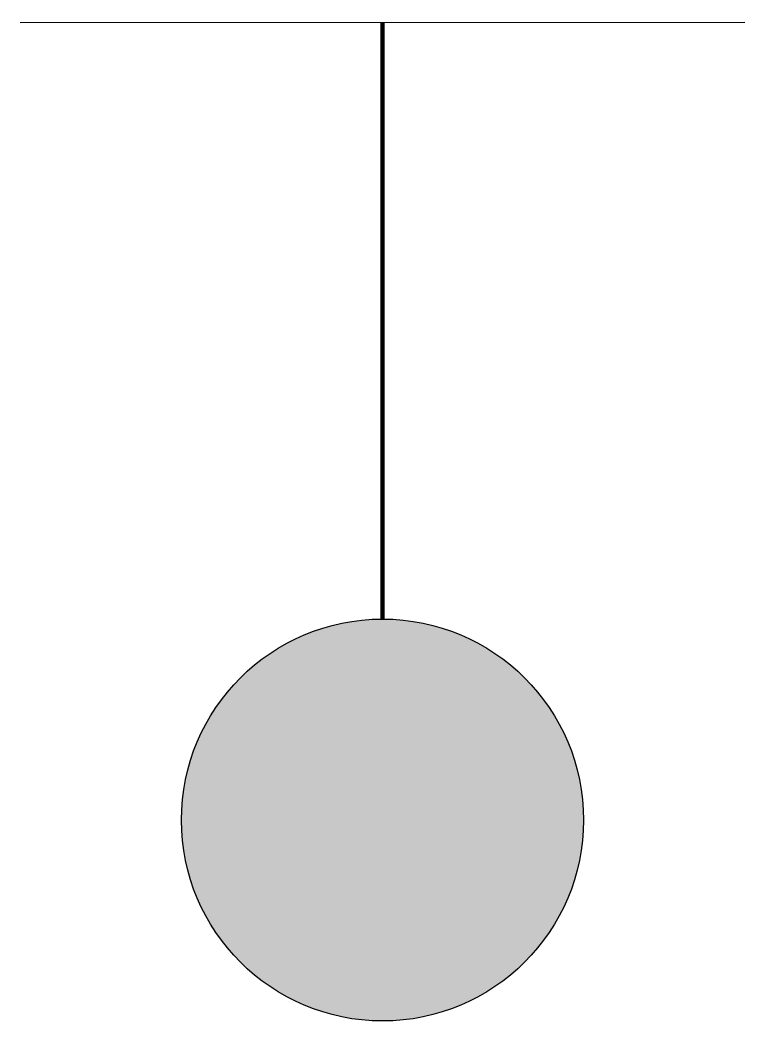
# Model space of a CAD drawing. Header units: millimetres. Extents: x -193 to 193, y -107 to 426.
import ezdxf

# ---------------------------------------------------------------- set-up
doc = ezdxf.new("R2010")
doc.units = ezdxf.units.MM
doc.layers.add('EQUIP', color=7, linetype='Continuous', true_color=0xffffff)

msp = doc.modelspace()

# ---------------------------------------------------------------- hatches: boundary and pattern name
at = {"layer": 'EQUIP'}
msp.add_hatch(color=7, dxfattribs=at).paths.add_polyline_path([(107.06, 0, 1), (-107.06, 0, 1)])

# ---------------------------------------------------------------- linework, layer by layer
at = {"layer": 'EQUIP', "color": 7, "linetype": 'ByBlock'}
msp.add_line((-193.02, 424.83), (193.02, 425.09), dxfattribs=at)
at = {"layer": 'EQUIP', "color": 7, "linetype": 'ByBlock', "const_width": 2.35}
msp.add_lwpolyline([(0, 107.06), (0, 194.36), (0, 424.99)], dxfattribs=at)
at = {"layer": 'EQUIP', "color": 7}
msp.add_circle((0, 0), 107.06, dxfattribs=at)

doc.saveas('drawing.dxf')
